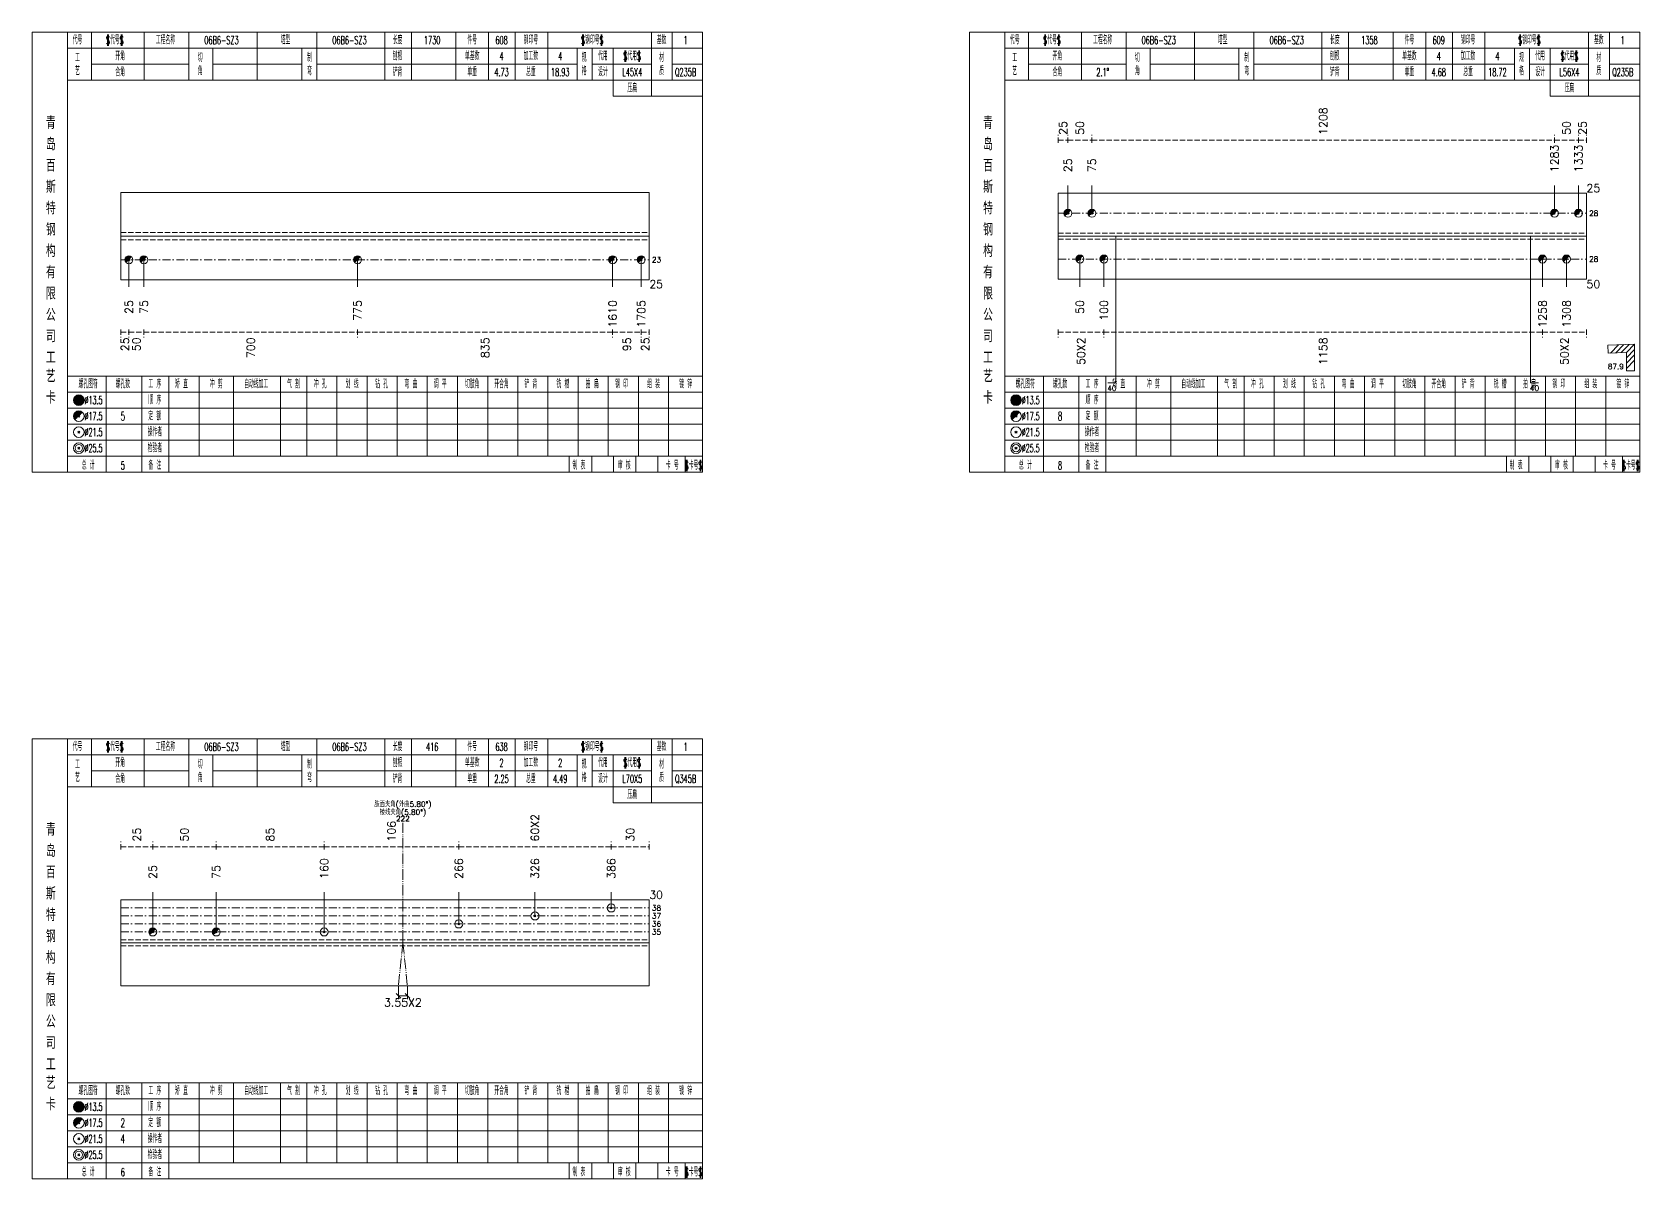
# Model space of a CAD drawing. Extents: x -533 to 8774, y 0 to 7979.
# Drawn here: x 0 to 603, y 3337 to 3767 of the extents above; entities that cross this region are included whole.
import ezdxf
from ezdxf.enums import TextEntityAlignment as Align

# ---------------------------------------------------------------- set-up
doc = ezdxf.new("R2010")
doc.units = 0
doc.header["$MEASUREMENT"] = 0
for name, pattern in [('一点画线', [5.2, 3, -1, 0.2, -1]), ('制弯线', [5.9, 4, -0.5, 0.2, -0.5, 0.2, -0.5]), ('虚线', [2.75, 2, -0.75])]:
    doc.linetypes.add(name, pattern=pattern)
doc.layers.get('0').update_dxf_attribs({"linetype": 'CONTINUOUS', "lineweight": 25})
for name, color, linetype, lineweight in [('1', 7, 'CONTINUOUS', 25), ('2', 7, 'CONTINUOUS', 25), ('4', 7, 'CONTINUOUS', 25), ('5', 7, 'CONTINUOUS', 25)]:
    doc.layers.add(name, color=color, linetype=linetype, lineweight=lineweight)
doc.styles.get("Standard").update_dxf_attribs({"font": 'simplex.shx', "width": 0.7, "height": 3, "bigfont": 'gbhzfs.shx'})

# ---------------------------------------------------------------- blocks, each defined once
blk = doc.blocks.new('孔17.5')
at = {"layer": '5', "color": 7, "linetype": 'Continuous', "lineweight": 0}
for p, q in [((-0.2, -0.2), (0.2, 0.2)), ((-0.2, 0.2), (0.2, -0.2))]:
    blk.add_line(p, q, dxfattribs=at)
at = {"layer": '5', "color": 7, "linetype": 'Continuous', "lineweight": 13}
blk.add_circle((0, 0), 1, dxfattribs=at)
for radius in [0.9, 0.8, 0.7, 0.6, 0.5, 0.4, 0.3, 0.2, 0.1]:
    blk.add_arc((0, 0), radius, 45, 225, dxfattribs=at)
blk = doc.blocks.new('孔21.5')
at = {"layer": '5', "color": 7, "linetype": 'Continuous', "lineweight": 13}
for p, q in [((-0.2, -0.2), (0.2, 0.2)), ((0.2, -0.2), (-0.2, 0.2))]:
    blk.add_line(p, q, dxfattribs=at)
blk.add_circle((0, 0), 1, dxfattribs=at)

msp = doc.modelspace()

# ---------------------------------------------------------------- linework, layer by layer
at = {"color": 8, "linetype": '虚线', "lineweight": 9}
for p, q in [((384.7, 3725.34), (384.7, 3728.34)), ((384.7, 3726.34), (388.35, 3726.34)), ((388.35, 3725.34), (388.35, 3728.34)), ((388.35, 3725.34), (388.35, 3728.34)), ((388.35, 3726.34), (397.35, 3726.34)), ((397.35, 3725.34), (397.35, 3728.34)), ((397.35, 3725.34), (397.35, 3728.34)), ((397.35, 3726.34), (570.8, 3726.34)), ((570.8, 3725.34), (570.8, 3728.34)), ((570.8, 3725.34), (570.8, 3728.34)), ((570.8, 3726.34), (579.8, 3726.34)), ((579.8, 3725.34), (579.8, 3728.34)), ((579.8, 3725.34), (579.8, 3728.34)), ((579.8, 3726.34), (582.8, 3726.34)), ((582.8, 3725.34), (582.8, 3728.34)), ((33.3, 3655.34), (33.3, 3652.34)), ((33.3, 3654.34), (36.3, 3654.34)), ((36.3, 3655.34), (36.3, 3652.34)), ((36.3, 3655.34), (36.3, 3652.34)), ((36.3, 3654.34), (41.89, 3654.34)), ((41.89, 3655.34), (41.89, 3652.34)), ((41.89, 3655.34), (41.89, 3652.34)), ((41.89, 3654.34), (122.04, 3654.34)), ((122.04, 3655.34), (122.04, 3652.34)), ((122.04, 3655.34), (122.04, 3652.34)), ((122.04, 3654.34), (217.66, 3654.34)), ((217.66, 3655.34), (217.66, 3652.34)), ((217.66, 3655.34), (217.66, 3652.34)), ((217.66, 3654.34), (228.4, 3654.34)), ((228.4, 3655.34), (228.4, 3652.34)), ((228.4, 3655.34), (228.4, 3652.34)), ((228.4, 3654.34), (231.4, 3654.34)), ((231.4, 3655.34), (231.4, 3652.34)), ((384.7, 3655.34), (384.7, 3652.34)), ((384.7, 3654.34), (401.85, 3654.34)), ((401.85, 3655.34), (401.85, 3652.34)), ((401.85, 3655.34), (401.85, 3652.34)), ((401.85, 3654.34), (566.3, 3654.34)), ((566.3, 3655.34), (566.3, 3652.34)), ((566.3, 3655.34), (566.3, 3652.34)), ((566.3, 3654.34), (582.8, 3654.34)), ((582.8, 3655.34), (582.8, 3652.34)), ((33.3, 3460.34), (33.3, 3463.34)), ((33.3, 3461.34), (45.21, 3461.34)), ((45.21, 3460.34), (45.21, 3463.34)), ((45.21, 3460.34), (45.21, 3463.34)), ((45.21, 3461.34), (69.02, 3461.34)), ((69.02, 3460.34), (69.02, 3463.34)), ((69.02, 3460.34), (69.02, 3463.34)), ((69.02, 3461.34), (109.49, 3461.34)), ((109.49, 3460.34), (109.49, 3463.34)), ((109.49, 3460.34), (109.49, 3463.34)), ((109.49, 3461.34), (159.97, 3461.34)), ((159.97, 3460.34), (159.97, 3463.34)), ((159.97, 3460.34), (159.97, 3463.34)), ((159.97, 3461.34), (217.11, 3461.34)), ((217.11, 3460.34), (217.11, 3463.34)), ((217.11, 3460.34), (217.11, 3463.34)), ((217.11, 3461.34), (231.4, 3461.34)), ((231.4, 3460.34), (231.4, 3463.34))]:
    msp.add_line(p, q, dxfattribs=at)
at = {"color": 7, "linetype": 'Continuous', "lineweight": 13}
for p, q in [((388.35, 3698.91), (388.35, 3709.34)), ((397.35, 3698.91), (397.35, 3709.34)), ((570.8, 3698.91), (570.8, 3709.34)), ((579.8, 3698.91), (579.8, 3709.34)), ((36.3, 3681.51), (36.3, 3671.34)), ((41.89, 3681.51), (41.89, 3671.34)), ((122.04, 3681.51), (122.04, 3671.34)), ((217.66, 3681.51), (217.66, 3671.34)), ((228.4, 3681.51), (228.4, 3671.34)), ((392.85, 3681.77), (392.85, 3671.34)), ((401.85, 3681.77), (401.85, 3671.34)), ((566.3, 3681.77), (566.3, 3671.34)), ((575.3, 3681.77), (575.3, 3671.34)), ((45.21, 3429.41), (45.21, 3444.34)), ((69.02, 3429.41), (69.02, 3444.34)), ((109.49, 3429.41), (109.49, 3444.34)), ((159.97, 3432.41), (159.97, 3444.34)), ((188.54, 3435.41), (188.54, 3444.34)), ((217.11, 3438.41), (217.11, 3444.34)), ((138.18, 3404.62), (136.48, 3406.32)), ((137.33, 3409.27), (137.33, 3404.27)), ((141.55, 3404.62), (139.86, 3406.32)), ((140.71, 3409.27), (140.71, 3404.27)), ((137.33, 3405.47), (140.71, 3405.47))]:
    msp.add_line(p, q, dxfattribs=at)
at = {"color": 7, "linetype": 'Continuous', "lineweight": 18}
for p, q in [((33.3, 3706.67), (33.3, 3674.01)), ((33.3, 3706.67), (231.4, 3706.67)), ((231.4, 3706.67), (231.4, 3674.01)), ((384.7, 3706.41), (384.7, 3674.27)), ((384.7, 3706.41), (582.8, 3706.41)), ((582.8, 3706.41), (582.8, 3674.27)), ((33.3, 3690.34), (231.4, 3690.34)), ((384.7, 3690.34), (582.8, 3690.34)), ((33.3, 3441.41), (33.3, 3409.27)), ((33.3, 3441.41), (231.4, 3441.41)), ((231.4, 3441.41), (231.4, 3409.27)), ((33.3, 3425.34), (231.4, 3425.34))]:
    msp.add_line(p, q, dxfattribs=at)
at = {"color": 3, "linetype": '一点画线', "lineweight": 13}
for p, q in [((384.7, 3698.91), (582.8, 3698.91)), ((33.3, 3681.51), (231.4, 3681.51)), ((384.7, 3681.77), (582.8, 3681.77)), ((33.3, 3438.41), (231.4, 3438.41)), ((33.3, 3435.41), (231.4, 3435.41)), ((33.3, 3432.41), (231.4, 3432.41)), ((33.3, 3429.41), (231.4, 3429.41))]:
    msp.add_line(p, q, dxfattribs=at)
at = {"color": 1, "linetype": '虚线', "lineweight": 18}
for p, q in [((33.3, 3691.67), (231.4, 3691.67)), ((384.7, 3691.41), (582.8, 3691.41)), ((384.7, 3689.27), (582.8, 3689.27)), ((33.3, 3689.01), (231.4, 3689.01)), ((33.3, 3426.41), (231.4, 3426.41)), ((33.3, 3424.27), (231.4, 3424.27))]:
    msp.add_line(p, q, dxfattribs=at)
at = {"color": 190, "linetype": '制弯线', "lineweight": 13}
for q in [(139.02, 3470.34), (137.33, 3409.27), (140.71, 3409.27)]:
    msp.add_line((139.02, 3425.34), q, dxfattribs=at)
at = {"layer": '1', "color": 7, "linetype": 'Continuous', "lineweight": 18}
for p, q in [((33.3, 3674.01), (231.4, 3674.01)), ((384.7, 3674.27), (582.8, 3674.27)), ((33.3, 3409.27), (231.4, 3409.27))]:
    msp.add_line(p, q, dxfattribs=at)
at = {"layer": '2', "color": 7, "linetype": 'Continuous', "lineweight": 13}
for p, q in [((406.35, 3690.34), (406.35, 3635.34)), ((561.8, 3690.34), (561.8, 3635.34)), ((600.8, 3649.84), (590.81, 3649.47)), ((590.81, 3649.47), (590.92, 3646.47)), ((591.8, 3646.51), (594.8, 3649.62)), ((593.8, 3646.58), (596.8, 3649.69)), ((595.8, 3646.65), (598.8, 3649.77)), ((597.8, 3646.73), (600.8, 3649.84)), ((597.8, 3644.73), (600.8, 3647.84)), ((600.8, 3639.84), (600.8, 3649.84)), ((590.92, 3646.47), (597.8, 3646.73)), ((597.8, 3646.73), (597.8, 3639.84)), ((597.8, 3642.73), (600.8, 3645.84)), ((597.8, 3640.73), (600.8, 3643.84)), ((406.35, 3635.34), (403.35, 3635.34)), ((561.8, 3635.34), (564.8, 3635.34)), ((597.8, 3639.84), (600.8, 3639.84))]:
    msp.add_line(p, q, dxfattribs=at)
at = {"layer": '4', "color": 1, "linetype": 'Continuous', "lineweight": 18}
for p, q in [((13.3, 3601.84), (13.3, 3766.84)), ((22.2, 3748.84), (22.2, 3766.84)), ((42, 3748.84), (42, 3766.84)), ((58.8, 3748.84), (58.8, 3766.84)), ((84.4, 3748.84), (84.4, 3766.84)), ((106.7, 3748.84), (106.7, 3766.84)), ((132.2, 3748.84), (132.2, 3766.84)), ((142.2, 3748.84), (142.2, 3766.84)), ((158.9, 3748.84), (158.9, 3766.84)), ((171.1, 3748.84), (171.1, 3766.84)), ((181.1, 3748.84), (181.1, 3766.84)), ((193.3, 3748.84), (193.3, 3766.84)), ((232.2, 3742.84), (232.2, 3766.84)), ((240, 3748.84), (240, 3766.84)), ((364.7, 3601.84), (364.7, 3766.84)), ((373.6, 3748.84), (373.6, 3766.84)), ((393.4, 3748.84), (393.4, 3766.84)), ((410.2, 3748.84), (410.2, 3766.84)), ((435.8, 3748.84), (435.8, 3766.84)), ((458.1, 3748.84), (458.1, 3766.84)), ((483.6, 3748.84), (483.6, 3766.84)), ((493.6, 3748.84), (493.6, 3766.84)), ((510.3, 3748.84), (510.3, 3766.84)), ((522.5, 3748.84), (522.5, 3766.84)), ((532.5, 3748.84), (532.5, 3766.84)), ((544.7, 3748.84), (544.7, 3766.84)), ((583.6, 3742.84), (583.6, 3766.84)), ((591.4, 3748.84), (591.4, 3766.84)), ((13.3, 3760.84), (251.4, 3760.84)), ((67.8, 3748.84), (67.8, 3760.84)), ((101.1, 3748.84), (101.1, 3760.84)), ((204.4, 3748.84), (204.4, 3760.84)), ((210, 3748.84), (210, 3760.84)), ((217.8, 3742.84), (217.8, 3760.84)), ((364.7, 3760.84), (602.8, 3760.84)), ((419.2, 3748.84), (419.2, 3760.84)), ((452.5, 3748.84), (452.5, 3760.84)), ((555.8, 3748.84), (555.8, 3760.84)), ((561.4, 3748.84), (561.4, 3760.84)), ((569.2, 3742.84), (569.2, 3760.84)), ((22.2, 3754.84), (58.8, 3754.84)), ((67.8, 3754.84), (101.1, 3754.84)), ((106.7, 3754.84), (204.4, 3754.84)), ((210, 3754.84), (232.2, 3754.84)), ((240, 3754.84), (251.4, 3754.84)), ((373.6, 3754.84), (410.2, 3754.84)), ((419.2, 3754.84), (452.5, 3754.84)), ((458.1, 3754.84), (555.8, 3754.84)), ((561.4, 3754.84), (583.6, 3754.84)), ((591.4, 3754.84), (602.8, 3754.84)), ((13.3, 3748.84), (251.4, 3748.84)), ((364.7, 3748.84), (602.8, 3748.84)), ((217.8, 3742.84), (251.4, 3742.84)), ((569.2, 3742.84), (602.8, 3742.84)), ((13.3, 3637.84), (251.4, 3637.84)), ((27.8, 3601.84), (27.8, 3637.84)), ((41.1, 3601.84), (41.1, 3637.84)), ((51.2, 3601.84), (51.2, 3637.84)), ((62.6, 3607.84), (62.6, 3637.84)), ((75.5, 3607.84), (75.5, 3637.84)), ((93.1, 3607.84), (93.1, 3637.84)), ((103, 3607.84), (103, 3637.84)), ((114.3, 3607.84), (114.3, 3637.84)), ((125.6, 3607.84), (125.6, 3637.84)), ((136.9, 3607.84), (136.9, 3637.84)), ((148.1, 3607.84), (148.1, 3637.84)), ((159.5, 3607.84), (159.5, 3637.84)), ((170.8, 3607.84), (170.8, 3637.84)), ((182.1, 3607.84), (182.1, 3637.84)), ((193.4, 3607.84), (193.4, 3637.84)), ((204.7, 3607.84), (204.7, 3637.84)), ((216, 3607.84), (216, 3637.84)), ((227.3, 3607.84), (227.3, 3637.84)), ((238.6, 3607.84), (238.6, 3637.84)), ((364.7, 3637.84), (602.8, 3637.84)), ((379.2, 3601.84), (379.2, 3637.84)), ((392.5, 3601.84), (392.5, 3637.84)), ((402.6, 3601.84), (402.6, 3637.84)), ((414, 3607.84), (414, 3637.84)), ((426.9, 3607.84), (426.9, 3637.84)), ((444.5, 3607.84), (444.5, 3637.84)), ((454.4, 3607.84), (454.4, 3637.84)), ((465.7, 3607.84), (465.7, 3637.84)), ((477, 3607.84), (477, 3637.84)), ((488.3, 3607.84), (488.3, 3637.84)), ((499.5, 3607.84), (499.5, 3637.84)), ((510.9, 3607.84), (510.9, 3637.84)), ((522.2, 3607.84), (522.2, 3637.84)), ((533.5, 3607.84), (533.5, 3637.84)), ((544.8, 3607.84), (544.8, 3637.84)), ((556.1, 3607.84), (556.1, 3637.84)), ((567.4, 3607.84), (567.4, 3637.84)), ((578.7, 3607.84), (578.7, 3637.84)), ((590, 3607.84), (590, 3637.84)), ((13.3, 3631.84), (251.4, 3631.84)), ((364.7, 3631.84), (602.8, 3631.84)), ((13.3, 3625.84), (251.4, 3625.84)), ((364.7, 3625.84), (602.8, 3625.84)), ((13.3, 3619.84), (251.4, 3619.84)), ((364.7, 3619.84), (602.8, 3619.84)), ((13.3, 3613.84), (251.4, 3613.84)), ((364.7, 3613.84), (602.8, 3613.84)), ((13.3, 3607.84), (251.4, 3607.84)), ((201.4, 3601.84), (201.4, 3607.84)), ((209.8, 3601.84), (209.8, 3607.84)), ((218, 3601.84), (218, 3607.84)), ((226.4, 3601.84), (226.4, 3607.84)), ((234.6, 3601.84), (234.6, 3607.84)), ((244.9, 3601.84), (244.9, 3607.84)), ((364.7, 3607.84), (602.8, 3607.84)), ((552.8, 3601.84), (552.8, 3607.84)), ((561.2, 3601.84), (561.2, 3607.84)), ((569.4, 3601.84), (569.4, 3607.84)), ((577.8, 3601.84), (577.8, 3607.84)), ((586, 3601.84), (586, 3607.84)), ((596.3, 3601.84), (596.3, 3607.84)), ((13.3, 3336.84), (13.3, 3501.84)), ((22.2, 3483.84), (22.2, 3501.84)), ((42, 3483.84), (42, 3501.84)), ((58.8, 3483.84), (58.8, 3501.84)), ((84.4, 3483.84), (84.4, 3501.84)), ((106.7, 3483.84), (106.7, 3501.84)), ((132.2, 3483.84), (132.2, 3501.84)), ((142.2, 3483.84), (142.2, 3501.84)), ((158.9, 3483.84), (158.9, 3501.84)), ((171.1, 3483.84), (171.1, 3501.84)), ((181.1, 3483.84), (181.1, 3501.84)), ((193.3, 3483.84), (193.3, 3501.84)), ((232.2, 3477.84), (232.2, 3501.84)), ((240, 3483.84), (240, 3501.84)), ((13.3, 3495.84), (251.4, 3495.84)), ((67.8, 3483.84), (67.8, 3495.84)), ((101.1, 3483.84), (101.1, 3495.84)), ((204.4, 3483.84), (204.4, 3495.84)), ((210, 3483.84), (210, 3495.84)), ((217.8, 3477.84), (217.8, 3495.84)), ((22.2, 3489.84), (58.8, 3489.84)), ((67.8, 3489.84), (101.1, 3489.84)), ((106.7, 3489.84), (204.4, 3489.84)), ((210, 3489.84), (232.2, 3489.84)), ((240, 3489.84), (251.4, 3489.84)), ((13.3, 3483.84), (251.4, 3483.84)), ((217.8, 3477.84), (251.4, 3477.84)), ((13.3, 3372.84), (251.4, 3372.84)), ((27.8, 3336.84), (27.8, 3372.84)), ((41.1, 3336.84), (41.1, 3372.84)), ((51.2, 3336.84), (51.2, 3372.84)), ((62.6, 3342.84), (62.6, 3372.84)), ((75.5, 3342.84), (75.5, 3372.84)), ((93.1, 3342.84), (93.1, 3372.84)), ((103, 3342.84), (103, 3372.84)), ((114.3, 3342.84), (114.3, 3372.84)), ((125.6, 3342.84), (125.6, 3372.84)), ((136.9, 3342.84), (136.9, 3372.84)), ((148.1, 3342.84), (148.1, 3372.84)), ((159.5, 3342.84), (159.5, 3372.84)), ((170.8, 3342.84), (170.8, 3372.84)), ((182.1, 3342.84), (182.1, 3372.84)), ((193.4, 3342.84), (193.4, 3372.84)), ((204.7, 3342.84), (204.7, 3372.84)), ((216, 3342.84), (216, 3372.84)), ((227.3, 3342.84), (227.3, 3372.84)), ((238.6, 3342.84), (238.6, 3372.84)), ((13.3, 3366.84), (251.4, 3366.84)), ((13.3, 3360.84), (251.4, 3360.84)), ((13.3, 3354.84), (251.4, 3354.84)), ((13.3, 3348.84), (251.4, 3348.84)), ((13.3, 3342.84), (251.4, 3342.84)), ((201.4, 3336.84), (201.4, 3342.84)), ((209.8, 3336.84), (209.8, 3342.84)), ((218, 3336.84), (218, 3342.84)), ((226.4, 3336.84), (226.4, 3342.84)), ((234.6, 3336.84), (234.6, 3342.84)), ((244.9, 3336.84), (244.9, 3342.84))]:
    msp.add_line(p, q, dxfattribs=at)
at = {"layer": '4', "color": 7, "linetype": 'Continuous', "lineweight": 13}
for p, q in [((17.3, 3628.64), (17.7, 3629.04)), ((17.7, 3628.64), (17.3, 3629.04)), ((368.7, 3628.64), (369.1, 3629.04)), ((369.1, 3628.64), (368.7, 3629.04)), ((17.1, 3616.44), (17.9, 3617.24)), ((17.9, 3616.44), (17.1, 3617.24)), ((368.5, 3616.44), (369.3, 3617.24)), ((369.3, 3616.44), (368.5, 3617.24)), ((17.1, 3610.44), (17.9, 3611.24)), ((17.9, 3610.44), (17.1, 3611.24)), ((368.5, 3610.44), (369.3, 3611.24)), ((369.3, 3610.44), (368.5, 3611.24)), ((17.3, 3363.64), (17.7, 3364.04)), ((17.7, 3363.64), (17.3, 3364.04)), ((17.1, 3351.44), (17.9, 3352.24)), ((17.9, 3351.44), (17.1, 3352.24)), ((17.1, 3345.44), (17.9, 3346.24)), ((17.9, 3345.44), (17.1, 3346.24))]:
    msp.add_line(p, q, dxfattribs=at)
at = {"layer": '4', "color": 7, "linetype": 'Continuous', "lineweight": 0}
for p, q in [((17.1, 3622.44), (17.9, 3623.24)), ((17.1, 3623.24), (17.9, 3622.44)), ((368.5, 3622.44), (369.3, 3623.24)), ((368.5, 3623.24), (369.3, 3622.44)), ((17.1, 3357.44), (17.9, 3358.24)), ((17.1, 3358.24), (17.9, 3357.44))]:
    msp.add_line(p, q, dxfattribs=at)
at = {"layer": '4', "color": 1, "linetype": 'Continuous', "lineweight": 18}
for points in [[(0, 3766.84), (0, 3601.84), (251.4, 3601.84), (251.4, 3766.84)], [(351.4, 3766.84), (351.4, 3601.84), (602.8, 3601.84), (602.8, 3766.84)], [(0, 3501.84), (0, 3336.84), (251.4, 3336.84), (251.4, 3501.84)]]:
    msp.add_lwpolyline(points, close=True, dxfattribs=at)
at = {"layer": '4', "color": 7, "linetype": 'Continuous', "lineweight": 13}
for centre, radius in [((17.5, 3628.84), 2), ((17.5, 3628.84), 1.8), ((17.5, 3628.84), 1.6), ((17.5, 3628.84), 1.4), ((17.5, 3628.84), 1.2), ((17.5, 3628.84), 1), ((17.5, 3628.84), 0.8), ((17.5, 3628.84), 0.6), ((17.5, 3628.84), 0.4), ((17.5, 3628.84), 0.2), ((368.9, 3628.84), 2), ((368.9, 3628.84), 1.8), ((368.9, 3628.84), 1.6), ((368.9, 3628.84), 1.4), ((368.9, 3628.84), 1.2), ((368.9, 3628.84), 1), ((368.9, 3628.84), 0.8), ((368.9, 3628.84), 0.6), ((368.9, 3628.84), 0.4), ((368.9, 3628.84), 0.2), ((17.5, 3622.84), 2), ((368.9, 3622.84), 2), ((17.5, 3616.84), 2), ((368.9, 3616.84), 2), ((17.5, 3610.84), 2), ((17.5, 3610.84), 1.4), ((368.9, 3610.84), 2), ((368.9, 3610.84), 1.4), ((17.5, 3363.84), 2), ((17.5, 3363.84), 1.8), ((17.5, 3363.84), 1.6), ((17.5, 3363.84), 1.4), ((17.5, 3363.84), 1.2), ((17.5, 3363.84), 1), ((17.5, 3363.84), 0.8), ((17.5, 3363.84), 0.6), ((17.5, 3363.84), 0.4), ((17.5, 3363.84), 0.2), ((17.5, 3357.84), 2), ((17.5, 3351.84), 2), ((17.5, 3345.84), 2), ((17.5, 3345.84), 1.4)]:
    msp.add_circle(centre, radius, dxfattribs=at)
for centre, radius in [((17.5, 3622.84), 1.8), ((17.5, 3622.84), 1.6), ((17.5, 3622.84), 1.4), ((17.5, 3622.84), 1.2), ((17.5, 3622.84), 1), ((17.5, 3622.84), 0.8), ((17.5, 3622.84), 0.6), ((17.5, 3622.84), 0.4), ((17.5, 3622.84), 0.2), ((368.9, 3622.84), 1.8), ((368.9, 3622.84), 1.6), ((368.9, 3622.84), 1.4), ((368.9, 3622.84), 1.2), ((368.9, 3622.84), 1), ((368.9, 3622.84), 0.8), ((368.9, 3622.84), 0.6), ((368.9, 3622.84), 0.4), ((368.9, 3622.84), 0.2), ((17.5, 3357.84), 1.8), ((17.5, 3357.84), 1.6), ((17.5, 3357.84), 1.4), ((17.5, 3357.84), 1.2), ((17.5, 3357.84), 1), ((17.5, 3357.84), 0.8), ((17.5, 3357.84), 0.6), ((17.5, 3357.84), 0.4), ((17.5, 3357.84), 0.2)]:
    msp.add_arc(centre, radius, 45, 225, dxfattribs=at)

# ---------------------------------------------------------------- block references
at = {"color": 7, "linetype": 'Continuous', "lineweight": 13, "xscale": 1.5, "yscale": 1.5, "zscale": 1.5}
for name, p in [('孔17.5', (388.35, 3698.91)), ('孔17.5', (397.35, 3698.91)), ('孔17.5', (570.8, 3698.91)), ('孔17.5', (579.8, 3698.91)), ('孔21.5', (188.54, 3435.41)), ('孔21.5', (217.11, 3438.41)), ('孔17.5', (45.21, 3429.41)), ('孔17.5', (69.02, 3429.41)), ('孔21.5', (109.49, 3429.41)), ('孔21.5', (159.97, 3432.41))]:
    msp.add_blockref(name, p, dxfattribs=at)
at = {"layer": '1', "color": 7, "linetype": 'Continuous', "lineweight": 13, "xscale": 1.5, "yscale": 1.5, "zscale": 1.5}
for p in [(392.85, 3681.77), (401.85, 3681.77), (566.3, 3681.77), (575.3, 3681.77), (36.3, 3681.51), (41.89, 3681.51), (122.04, 3681.51), (217.66, 3681.51), (228.4, 3681.51)]:
    msp.add_blockref('孔17.5', p, dxfattribs=at)

# ---------------------------------------------------------------- texts
at = {"color": 8, "linetype": 'Continuous', "lineweight": 9}
for s, p in [('1208', (484.07, 3728.34)), ('25', (386.52, 3728.34)), ('50', (392.85, 3728.34)), ('50', (575.3, 3728.34)), ('25', (581.3, 3728.34)), ('60X2', (188.54, 3463.34)), ('25', (39.25, 3463.34)), ('50', (57.11, 3463.34)), ('85', (89.25, 3463.34)), ('106', (134.73, 3463.34)), ('30', (224.26, 3463.34))]:
    msp.add_text(s, height=3, rotation=90, dxfattribs=at).set_placement(p, align=Align.MIDDLE_LEFT)
at = {"color": 7, "linetype": 'Continuous', "lineweight": 13}
for s, p in [('1283', (570.8, 3714.34)), ('1333', (579.8, 3714.34)), ('25', (388.35, 3714.34)), ('75', (397.35, 3714.34)), ('25', (45.21, 3449.34)), ('75', (69.02, 3449.34)), ('160', (109.49, 3449.34)), ('266', (159.97, 3449.34)), ('326', (188.54, 3449.34)), ('386', (217.11, 3449.34))]:
    msp.add_text(s, height=3, rotation=90, dxfattribs=at).set_placement(p, align=Align.MIDDLE_LEFT)
for s, height, p in [('25', 3, (582.8, 3708.34)), ('28', 2, (583.8, 3698.91)), ('23', 2, (232.4, 3681.51)), ('28', 2, (583.8, 3681.77)), ('30', 3, (231.4, 3443.34)), ('38', 2, (232.4, 3438.41)), ('37', 2, (232.4, 3435.41)), ('36', 2, (232.4, 3432.41)), ('35', 2, (232.4, 3429.41))]:
    msp.add_text(s, height=height, dxfattribs=at).set_placement(p, align=Align.MIDDLE_LEFT)
at = {"color": 8, "linetype": 'Continuous', "lineweight": 9}
for s, p in [('25', (34.8, 3652.34)), ('50', (39.09, 3652.34)), ('700', (81.97, 3652.34)), ('835', (169.85, 3652.34)), ('95', (223.03, 3652.34)), ('25', (229.9, 3652.34)), ('50X2', (393.27, 3652.34)), ('1158', (484.07, 3652.34)), ('50X2', (574.55, 3652.34))]:
    msp.add_text(s, height=3, rotation=90, dxfattribs=at).set_placement(p, align=Align.MIDDLE_RIGHT)
at = {"color": 7, "linetype": 'Continuous', "lineweight": 13}
msp.add_text('肢面夹角(外曲5.80%%d)', height=2, dxfattribs=at).set_placement((139.02, 3478.34), align=Align.TOP_CENTER)
for s, height, p in [('棱线夹角(5.80%%d)', 2, (139.02, 3474.34)), ('3.55X2', 3, (139.02, 3402.97))]:
    msp.add_text(s, height=height, dxfattribs=at).set_placement(p, align=Align.MIDDLE_CENTER)
msp.add_text('222', height=2, dxfattribs=at).set_placement((139.02, 3470.34), align=Align.BOTTOM_CENTER)
at = {"layer": '1', "color": 7, "linetype": 'Continuous', "lineweight": 13}
for s, p in [('25', (231.4, 3672.34)), ('50', (582.8, 3672.34))]:
    msp.add_text(s, height=3, dxfattribs=at).set_placement(p, align=Align.MIDDLE_LEFT)
for s, p in [('25', (36.3, 3666.34)), ('75', (41.89, 3666.34)), ('775', (122.04, 3666.34)), ('1610', (217.66, 3666.34)), ('1705', (228.4, 3666.34)), ('50', (392.85, 3666.34)), ('100', (401.85, 3666.34)), ('1258', (566.3, 3666.34)), ('1308', (575.3, 3666.34))]:
    msp.add_text(s, height=3, rotation=90, dxfattribs=at).set_placement(p, align=Align.MIDDLE_RIGHT)
at = {"layer": '2', "color": 7, "linetype": 'Continuous', "lineweight": 13}
msp.add_text('87.9', height=2, dxfattribs=at).set_placement((596.8, 3639.84), align=Align.BOTTOM_RIGHT)
for p in [(404.85, 3634.34), (563.3, 3634.34)]:
    msp.add_text('40', height=2, dxfattribs=at).set_placement(p, align=Align.TOP_CENTER)
at = {"layer": '4', "color": 1, "linetype": 'Continuous', "lineweight": 13}
for s, height, width, p in [('代号', 3, 0.6, (17, 3763.84)), ('$代号$', 3, 0.6, (31, 3763.84)), ('工程名称', 3, 0.6, (50, 3763.84)), ('06B6-SZ3', 3, 0.6, (71, 3763.84)), ('塔型', 3, 0.6, (95, 3763.84)), ('06B6-SZ3', 3, 0.6, (119, 3763.84)), ('长度', 3, 0.6, (137, 3763.84)), ('1730', 3, 0.6, (150, 3763.84)), ('件号', 3, 0.6, (165, 3763.84)), ('608', 3, 0.6, (176, 3763.84)), ('钢印号', 3, 0.6, (187, 3763.84)), ('$钢印号$', 3, 0.6, (210, 3763.84)), ('基数', 3, 0.6, (236, 3763.84)), ('1', 3, 0.6, (245, 3763.84)), ('代号', 3, 0.6, (368.4, 3763.84)), ('$代号$', 3, 0.6, (382.4, 3763.84)), ('工程名称', 3, 0.6, (401.4, 3763.84)), ('06B6-SZ3', 3, 0.6, (422.4, 3763.84)), ('塔型', 3, 0.6, (446.4, 3763.84)), ('06B6-SZ3', 3, 0.6, (470.4, 3763.84)), ('长度', 3, 0.6, (488.4, 3763.84)), ('1358', 3, 0.6, (501.4, 3763.84)), ('件号', 3, 0.6, (516.4, 3763.84)), ('609', 3, 0.6, (527.4, 3763.84)), ('钢印号', 3, 0.6, (538.4, 3763.84)), ('$钢印号$', 3, 0.6, (561.4, 3763.84)), ('基数', 3, 0.6, (587.4, 3763.84)), ('1', 3, 0.6, (596.4, 3763.84)), ('工', 3, 0.6, (17, 3757.24)), ('开角', 3, 0.6, (33, 3757.84)), ('切', 3, 0.6, (63, 3757.24)), ('制', 3, 0.6, (104, 3757.24)), ('刨根', 3, 0.6, (137, 3757.84)), ('单基数', 3, 0.6, (165, 3757.84)), ('4', 3, 0.6, (176, 3757.84)), ('加工数', 3, 0.6, (187, 3757.84)), ('4', 3, 0.6, (198, 3757.84)), ('规', 3, 0.6, (207, 3757.24)), ('代用', 3, 0.6, (214, 3757.84)), ('$代用$', 3, 0.6, (225, 3757.84)), ('材', 3, 0.6, (236, 3757.24)), ('工', 3, 0.6, (368.4, 3757.24)), ('开角', 3, 0.6, (384.4, 3757.84)), ('切', 3, 0.6, (414.4, 3757.24)), ('制', 3, 0.6, (455.4, 3757.24)), ('刨根', 3, 0.6, (488.4, 3757.84)), ('单基数', 3, 0.6, (516.4, 3757.84)), ('4', 3, 0.6, (527.4, 3757.84)), ('加工数', 3, 0.6, (538.4, 3757.84)), ('4', 3, 0.6, (549.4, 3757.84)), ('规', 3, 0.6, (558.4, 3757.24)), ('代用', 3, 0.6, (565.4, 3757.84)), ('$代用$', 3, 0.6, (576.4, 3757.84)), ('材', 3, 0.6, (587.4, 3757.24)), ('艺', 3, 0.6, (17, 3752.24)), ('合角', 3, 0.6, (33, 3751.84)), ('角', 3, 0.6, (63, 3752.24)), ('弯', 3, 0.6, (104, 3752.24)), ('铲背', 3, 0.6, (137, 3751.84)), ('单重', 3, 0.6, (165, 3751.84)), ('4.73', 3, 0.6, (176, 3751.84)), ('总重', 3, 0.6, (187, 3751.84)), ('18.93', 3, 0.6, (198, 3751.84)), ('格', 3, 0.6, (207, 3752.24)), ('设计', 3, 0.6, (214, 3751.84)), ('L45X4', 3, 0.6, (225, 3751.84)), ('质', 3, 0.6, (236, 3752.24)), ('Q235B', 3, 0.6, (245, 3751.84)), ('艺', 3, 0.6, (368.4, 3752.24)), ('合角', 3, 0.6, (384.4, 3751.84)), ('2.1%%d', 3, 0.6, (401.4, 3751.84)), ('角', 3, 0.6, (414.4, 3752.24)), ('弯', 3, 0.6, (455.4, 3752.24)), ('铲背', 3, 0.6, (488.4, 3751.84)), ('单重', 3, 0.6, (516.4, 3751.84)), ('4.68', 3, 0.6, (527.4, 3751.84)), ('总重', 3, 0.6, (538.4, 3751.84)), ('18.72', 3, 0.6, (549.4, 3751.84)), ('格', 3, 0.6, (558.4, 3752.24)), ('设计', 3, 0.6, (565.4, 3751.84)), ('L56X4', 3, 0.6, (576.4, 3751.84)), ('质', 3, 0.6, (587.4, 3752.24)), ('Q235B', 3, 0.6, (596.4, 3751.84)), ('压扁', 3, 0.6, (225, 3745.84)), ('压扁', 3, 0.6, (576.4, 3745.84)), ('青', 4.6, 0.8, (7, 3732.84)), ('青', 4.6, 0.8, (358.4, 3732.84)), ('岛', 4.6, 0.8, (7, 3724.84)), ('岛', 4.6, 0.8, (358.4, 3724.84)), ('百', 4.6, 0.8, (7, 3716.84)), ('百', 4.6, 0.8, (358.4, 3716.84)), ('斯', 4.6, 0.8, (7, 3708.84)), ('斯', 4.6, 0.8, (358.4, 3708.84)), ('特', 4.6, 0.8, (7, 3700.84)), ('特', 4.6, 0.8, (358.4, 3700.84)), ('钢', 4.6, 0.8, (7, 3692.84)), ('钢', 4.6, 0.8, (358.4, 3692.84)), ('构', 4.6, 0.8, (7, 3684.84)), ('构', 4.6, 0.8, (358.4, 3684.84)), ('有', 4.6, 0.8, (7, 3676.84)), ('有', 4.6, 0.8, (358.4, 3676.84)), ('限', 4.6, 0.8, (7, 3668.84)), ('限', 4.6, 0.8, (358.4, 3668.84)), ('公', 4.6, 0.8, (7, 3660.84)), ('公', 4.6, 0.8, (358.4, 3660.84)), ('司', 4.6, 0.8, (7, 3652.84)), ('司', 4.6, 0.8, (358.4, 3652.84)), ('工', 4.6, 0.8, (7, 3644.84)), ('工', 4.6, 0.8, (358.4, 3644.84)), ('艺', 4.6, 0.8, (7, 3637.84)), ('螺孔图符', 3, 0.6, (21, 3634.84)), ('螺孔数', 3, 0.6, (34, 3634.84)), ('工 序', 3, 0.6, (46, 3634.84)), ('矫 直', 3, 0.6, (56, 3634.84)), ('冲 剪', 3, 0.6, (69, 3634.84)), ('自动线加工', 3, 0.6, (84, 3634.84)), ('气 割', 3, 0.6, (98, 3634.84)), ('冲 孔', 3, 0.6, (108, 3634.84)), ('划 线', 3, 0.6, (120, 3634.84)), ('钻 孔', 3, 0.6, (131, 3634.84)), ('弯 曲', 3, 0.6, (142, 3634.84)), ('调 平', 3, 0.6, (153, 3634.84)), ('切肢角', 3, 0.6, (165, 3634.84)), ('开合角', 3, 0.6, (176, 3634.84)), ('铲 背', 3, 0.6, (187, 3634.84)), ('铣 槽', 3, 0.6, (199, 3634.84)), ('拍 扁', 3, 0.6, (210, 3634.84)), ('钢 印', 3, 0.6, (221, 3634.84)), ('组 装', 3, 0.6, (233, 3634.84)), ('镀 锌', 3, 0.6, (245, 3634.84)), ('艺', 4.6, 0.8, (358.4, 3637.84)), ('螺孔图符', 3, 0.6, (372.4, 3634.84)), ('螺孔数', 3, 0.6, (385.4, 3634.84)), ('工 序', 3, 0.6, (397.4, 3634.84)), ('矫 直', 3, 0.6, (407.4, 3634.84)), ('冲 剪', 3, 0.6, (420.4, 3634.84)), ('自动线加工', 3, 0.6, (435.4, 3634.84)), ('气 割', 3, 0.6, (449.4, 3634.84)), ('冲 孔', 3, 0.6, (459.4, 3634.84)), ('划 线', 3, 0.6, (471.4, 3634.84)), ('钻 孔', 3, 0.6, (482.4, 3634.84)), ('弯 曲', 3, 0.6, (493.4, 3634.84)), ('调 平', 3, 0.6, (504.4, 3634.84)), ('切肢角', 3, 0.6, (516.4, 3634.84)), ('开合角', 3, 0.6, (527.4, 3634.84)), ('铲 背', 3, 0.6, (538.4, 3634.84)), ('铣 槽', 3, 0.6, (550.4, 3634.84)), ('拍 扁', 3, 0.6, (561.4, 3634.84)), ('钢 印', 3, 0.6, (572.4, 3634.84)), ('组 装', 3, 0.6, (584.4, 3634.84)), ('镀 锌', 3, 0.6, (596.4, 3634.84)), ('卡', 4.6, 0.8, (7, 3629.84)), ('%%C13.5', 3, 0.5, (23, 3628.84)), ('顺 序', 3, 0.6, (46, 3628.84)), ('卡', 4.6, 0.8, (358.4, 3629.84)), ('%%C13.5', 3, 0.5, (374.4, 3628.84)), ('顺 序', 3, 0.6, (397.4, 3628.84)), ('%%C17.5', 3, 0.5, (23, 3622.84)), ('5', 3.2, 0.6, (34, 3622.84)), ('定 额', 3, 0.6, (46, 3622.84)), ('%%C17.5', 3, 0.5, (374.4, 3622.84)), ('8', 3.2, 0.6, (385.4, 3622.84)), ('定 额', 3, 0.6, (397.4, 3622.84)), ('%%C21.5', 3, 0.5, (23, 3616.84)), ('操作者', 3, 0.6, (46, 3616.84)), ('%%C21.5', 3, 0.5, (374.4, 3616.84)), ('操作者', 3, 0.6, (397.4, 3616.84)), ('%%C25.5', 3, 0.5, (23, 3610.84)), ('检验者', 3, 0.6, (46, 3610.84)), ('%%C25.5', 3, 0.5, (374.4, 3610.84)), ('检验者', 3, 0.6, (397.4, 3610.84)), ('总 计', 3, 0.6, (21, 3604.34)), ('5', 3, 0.6, (34, 3604.34)), ('备 注', 3, 0.6, (46, 3604.34)), ('制 表', 3, 0.6, (205, 3604.34)), ('审 核', 3, 0.6, (222, 3604.34)), ('卡 号', 3, 0.6, (240, 3604.34)), ('$卡号$', 3, 0.6, (248, 3604.34)), ('总 计', 3, 0.6, (372.4, 3604.34)), ('8', 3, 0.6, (385.4, 3604.34)), ('备 注', 3, 0.6, (397.4, 3604.34)), ('制 表', 3, 0.6, (556.4, 3604.34)), ('审 核', 3, 0.6, (573.4, 3604.34)), ('卡 号', 3, 0.6, (591.4, 3604.34)), ('$卡号$', 3, 0.6, (599.4, 3604.34)), ('代号', 3, 0.6, (17, 3498.84)), ('$代号$', 3, 0.6, (31, 3498.84)), ('工程名称', 3, 0.6, (50, 3498.84)), ('06B6-SZ3', 3, 0.6, (71, 3498.84)), ('塔型', 3, 0.6, (95, 3498.84)), ('06B6-SZ3', 3, 0.6, (119, 3498.84)), ('长度', 3, 0.6, (137, 3498.84)), ('416', 3, 0.6, (150, 3498.84)), ('件号', 3, 0.6, (165, 3498.84)), ('638', 3, 0.6, (176, 3498.84)), ('钢印号', 3, 0.6, (187, 3498.84)), ('$钢印号$', 3, 0.6, (210, 3498.84)), ('基数', 3, 0.6, (236, 3498.84)), ('1', 3, 0.6, (245, 3498.84)), ('工', 3, 0.6, (17, 3492.24)), ('开角', 3, 0.6, (33, 3492.84)), ('切', 3, 0.6, (63, 3492.24)), ('制', 3, 0.6, (104, 3492.24)), ('刨根', 3, 0.6, (137, 3492.84)), ('单基数', 3, 0.6, (165, 3492.84)), ('2', 3, 0.6, (176, 3492.84)), ('加工数', 3, 0.6, (187, 3492.84)), ('2', 3, 0.6, (198, 3492.84)), ('规', 3, 0.6, (207, 3492.24)), ('代用', 3, 0.6, (214, 3492.84)), ('$代用$', 3, 0.6, (225, 3492.84)), ('材', 3, 0.6, (236, 3492.24)), ('艺', 3, 0.6, (17, 3487.24)), ('合角', 3, 0.6, (33, 3486.84)), ('角', 3, 0.6, (63, 3487.24)), ('弯', 3, 0.6, (104, 3487.24)), ('铲背', 3, 0.6, (137, 3486.84)), ('单重', 3, 0.6, (165, 3486.84)), ('2.25', 3, 0.6, (176, 3486.84)), ('总重', 3, 0.6, (187, 3486.84)), ('4.49', 3, 0.6, (198, 3486.84)), ('格', 3, 0.6, (207, 3487.24)), ('设计', 3, 0.6, (214, 3486.84)), ('L70X5', 3, 0.6, (225, 3486.84)), ('质', 3, 0.6, (236, 3487.24)), ('Q345B', 3, 0.6, (245, 3486.84)), ('压扁', 3, 0.6, (225, 3480.84)), ('青', 4.6, 0.8, (7, 3467.84)), ('岛', 4.6, 0.8, (7, 3459.84)), ('百', 4.6, 0.8, (7, 3451.84)), ('斯', 4.6, 0.8, (7, 3443.84)), ('特', 4.6, 0.8, (7, 3435.84)), ('钢', 4.6, 0.8, (7, 3427.84)), ('构', 4.6, 0.8, (7, 3419.84)), ('有', 4.6, 0.8, (7, 3411.84)), ('限', 4.6, 0.8, (7, 3403.84)), ('公', 4.6, 0.8, (7, 3395.84)), ('司', 4.6, 0.8, (7, 3387.84)), ('工', 4.6, 0.8, (7, 3379.84)), ('艺', 4.6, 0.8, (7, 3372.84)), ('螺孔图符', 3, 0.6, (21, 3369.84)), ('螺孔数', 3, 0.6, (34, 3369.84)), ('工 序', 3, 0.6, (46, 3369.84)), ('矫 直', 3, 0.6, (56, 3369.84)), ('冲 剪', 3, 0.6, (69, 3369.84)), ('自动线加工', 3, 0.6, (84, 3369.84)), ('气 割', 3, 0.6, (98, 3369.84)), ('冲 孔', 3, 0.6, (108, 3369.84)), ('划 线', 3, 0.6, (120, 3369.84)), ('钻 孔', 3, 0.6, (131, 3369.84)), ('弯 曲', 3, 0.6, (142, 3369.84)), ('调 平', 3, 0.6, (153, 3369.84)), ('切肢角', 3, 0.6, (165, 3369.84)), ('开合角', 3, 0.6, (176, 3369.84)), ('铲 背', 3, 0.6, (187, 3369.84)), ('铣 槽', 3, 0.6, (199, 3369.84)), ('拍 扁', 3, 0.6, (210, 3369.84)), ('钢 印', 3, 0.6, (221, 3369.84)), ('组 装', 3, 0.6, (233, 3369.84)), ('镀 锌', 3, 0.6, (245, 3369.84)), ('卡', 4.6, 0.8, (7, 3364.84)), ('%%C13.5', 3, 0.5, (23, 3363.84)), ('顺 序', 3, 0.6, (46, 3363.84)), ('%%C17.5', 3, 0.5, (23, 3357.84)), ('2', 3.2, 0.6, (34, 3357.84)), ('定 额', 3, 0.6, (46, 3357.84)), ('%%C21.5', 3, 0.5, (23, 3351.84)), ('4', 3.2, 0.6, (34, 3351.84)), ('操作者', 3, 0.6, (46, 3351.84)), ('%%C25.5', 3, 0.5, (23, 3345.84)), ('检验者', 3, 0.6, (46, 3345.84)), ('总 计', 3, 0.6, (21, 3339.34)), ('6', 3, 0.6, (34, 3339.34)), ('备 注', 3, 0.6, (46, 3339.34)), ('制 表', 3, 0.6, (205, 3339.34)), ('审 核', 3, 0.6, (222, 3339.34)), ('卡 号', 3, 0.6, (240, 3339.34)), ('$卡号$', 3, 0.6, (248, 3339.34))]:
    msp.add_text(s, height=height, dxfattribs=dict(at, width=width)).set_placement(p, align=Align.MIDDLE_CENTER)

doc.saveas('drawing.dxf')
